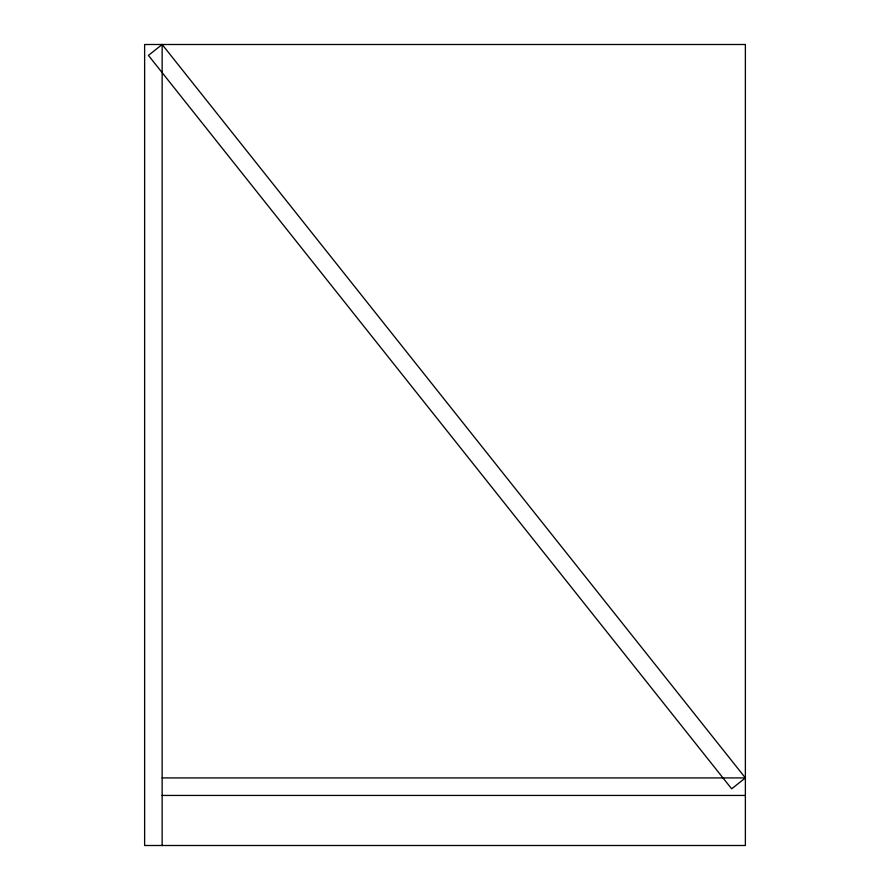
<?xml version="1.0" encoding="UTF-8"?>
<svg xmlns="http://www.w3.org/2000/svg" width="890" height="890" viewBox="0 0 890 890"><rect width="100%" height="100%" fill="white"/><g stroke="black" fill="none" stroke-linecap="round" stroke-linejoin="round"><path stroke-width="1.33" d="M162.147 44.5L148.43 55.402L731.658 788.818L745.375 777.916L162.147 44.5L162.147 845.5M162.147 777.916L745.375 777.916M162.147 795.438L745.375 795.438M745.375 44.5L144.625 44.5L144.625 845.5L745.375 845.5L745.375 44.5"/></g></svg>
